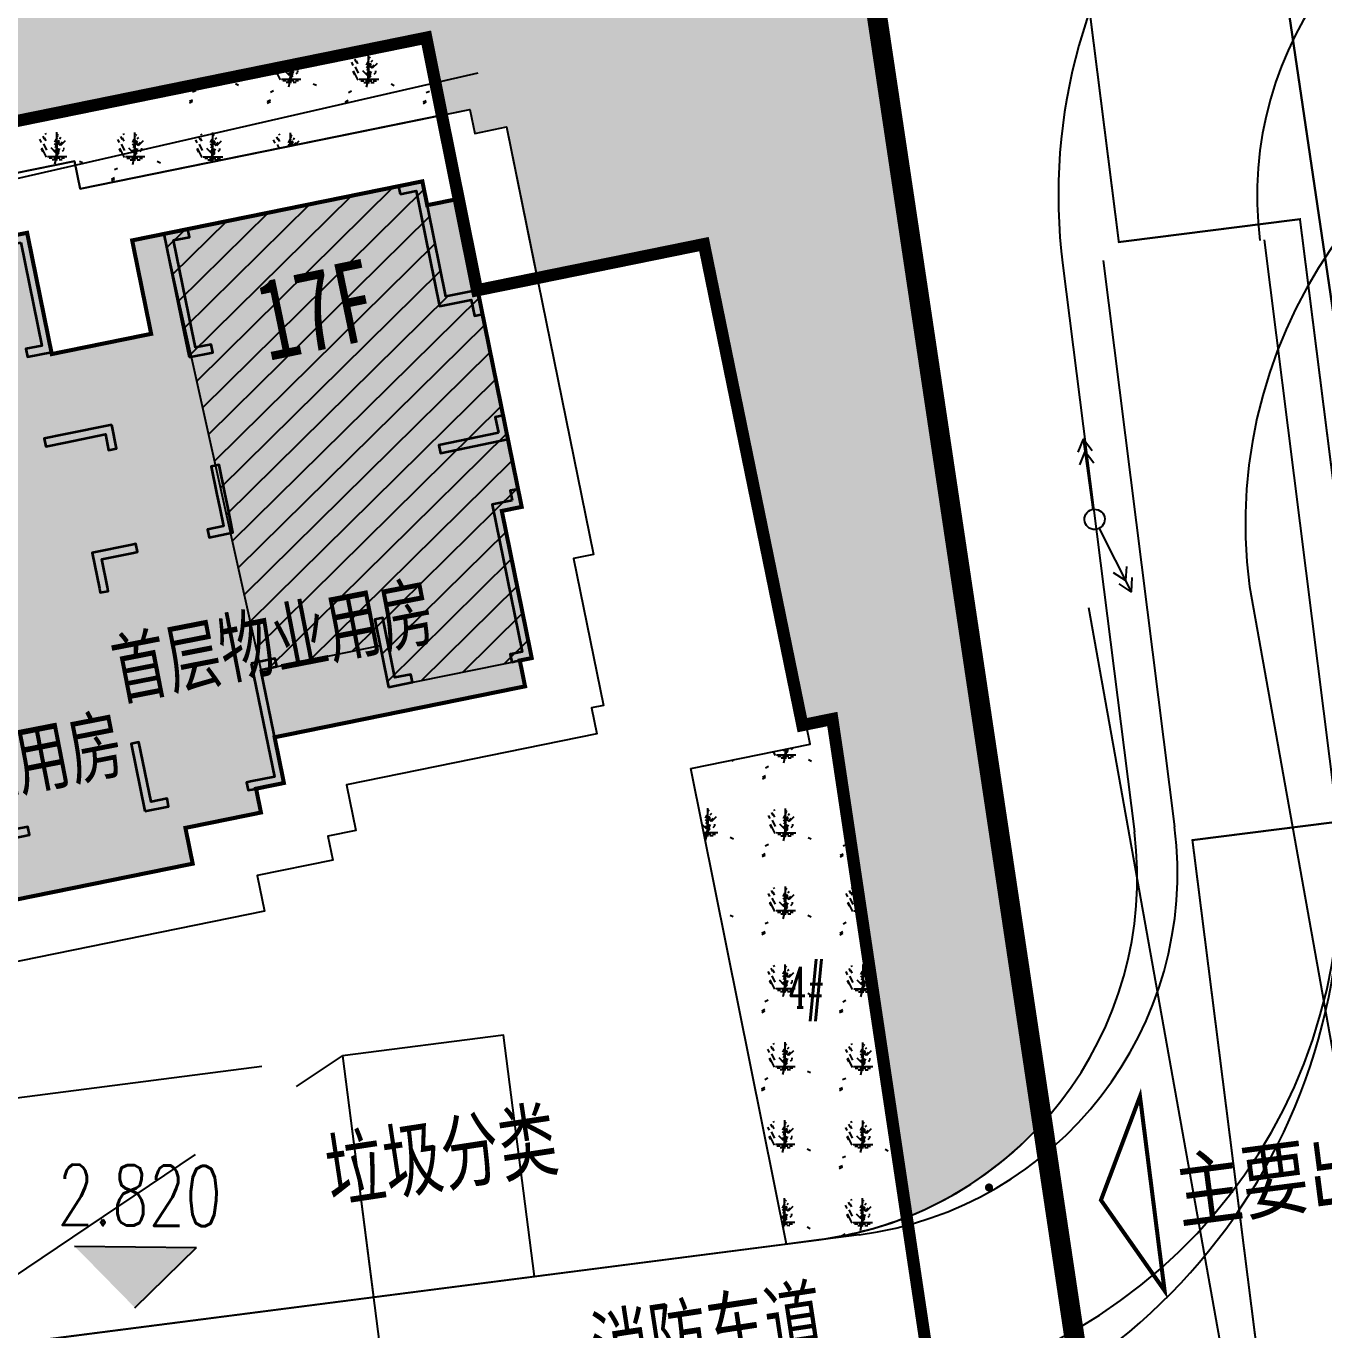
# Model space of a CAD drawing. Header units: millimetres. Extents: x 2463 to 59352, y -11079 to 11941.
# Drawn here: x 6292.01 to 6324, y 1758.39 to 1790.52 of the extents above; entities that cross this region are included whole.
import ezdxf
from ezdxf.enums import TextEntityAlignment as Align

# ---------------------------------------------------------------- set-up
doc = ezdxf.new("R2010")
doc.units = ezdxf.units.MM
doc.header["$LTSCALE"] = 10
doc.linetypes.add('ACAD_ISO04W100', pattern=[30, 24, -3, 0, -3])
doc.linetypes.add('DASH', pattern=[0.35, 0.25, -0.1])
doc.layers.add('0-标注', color=7, linetype='Continuous', lineweight=0)
doc.layers.add('PUB_TEXT', color=7, linetype='Continuous', lineweight=15)
for name, color, linetype in [('1：500地形', 8, 'Continuous'), ('DIM_ELEV', 3, 'Continuous'), ('DIM_IDEN', 3, 'Continuous'), ('P-BD-LF', 241, 'Continuous'), ('P-NOTE-PLTB', 6, 'Continuous'), ('PUB_HATCH', 8, 'Continuous'), ('RD-红线', 7, 'Continuous'), ('TK', 4, 'Continuous'), ('剪力墙', 2, 'Continuous'), ('地下车库轮廓线', 5, 'Continuous'), ('标准图框-禹川', 7, 'Continuous'), ('植被层', 3, 'Continuous'), ('消防', 6, 'Continuous'), ('消防道路', 30, 'Continuous'), ('用地', 7, 'Continuous'), ('道路', 4, 'Continuous')]:
    doc.layers.add(name, color=color, linetype=linetype)
doc.styles.add('-黑体', font='')
doc.styles.add('_TCH_DIM', font='SIMPLEX', dxfattribs={"bigfont": 'GBCBIG'})
doc.styles.add('_TCH_LABEL', font='COMPLEX', dxfattribs={"bigfont": 'GBCBIG'})
doc.styles.get('-黑体').set_extended_font_data('SimHei')
doc.linetypes.add('10422', pattern='A,2,[150,AAA.SHX,S=1,R=0,X=0,Y=1],2,[177,AAA.SHX,S=1,R=0,X=0,Y=0.8],1e-09', length=4.000000001)

# ---------------------------------------------------------------- blocks, each defined once
blk = doc.blocks.new('720100000')
at = {"const_width": 0.2}
blk.add_lwpolyline([(-0.1, 0, 1), (0.1, 0, 1)], format="xyb", close=True, dxfattribs=at)
blk = doc.blocks.new('510101003')
at = {"linetype": 'Continuous'}
blk.add_line((0.5, 0), (4, 0), dxfattribs=at)
at = {"linetype": 'Continuous', "flags": 128}
for points in [[(2.771799785178775, 0.35355), (3.384166348194753, 0), (2.771799785178775, -0.35355)], [(3.387748909760055, 0.35355), (4, 0), (3.387748909760055, -0.35355)]]:
    blk.add_lwpolyline(points, dxfattribs=at)
blk = doc.blocks.new('510301000')
at = {"linetype": 'Continuous'}
blk.add_circle((0, 0), 0.5, dxfattribs=at)
blk = doc.blocks.new('jiegou')
at = {"layer": '剪力墙'}
for points in [[(1421994.147017487, -21347.97099723754), (1422594.146980203, -21347.97099723743), (1422594.146980203, -18347.97099723737), (1421994.146995683, -18347.97099723737), (1421994.146995683, -18547.97099723737), (1422394.146980203, -18547.97099723737), (1422394.146980203, -21147.97099723748), (1421994.147017487, -21147.97099723754)], [(1426094.14698021, -21497.97099723737), (1426094.14698021, -19247.97099723737), (1426494.146999498, -19247.97099723737), (1426494.146999498, -19047.97099723737), (1425894.14698021, -19047.97099723737), (1425894.14698021, -21497.97099723737), (1425894.14698021, -22147.97099723737), (1426494.147022086, -22147.97099723737), (1426494.147022086, -21947.97099723737), (1426094.14698021, -21947.97099723737)], [(1432394.14698021, -19747.97099723737), (1432394.14698021, -19047.97099723737), (1431794.147001084, -19047.97099723737), (1431794.147001084, -19247.97099723737), (1432194.14698021, -19247.97099723737), (1432194.14698021, -19747.97099723737), (1432194.14698021, -22147.97099723737), (1432994.14698021, -22147.97099723737), (1432994.14698021, -22547.97099723737), (1433194.14698021, -22547.97099723737), (1433194.14698021, -21947.97099723737), (1432394.14698021, -21947.97099723737)], [(1423694.14698021, -23997.9712278943), (1423694.14698021, -23397.97099723737), (1422494.146980203, -23397.97099723737), (1421994.147035412, -23397.97099723737), (1421994.147035412, -23597.97099723737), (1422494.146980203, -23597.97099723737), (1423494.14698021, -23597.97099723737), (1423494.14698021, -23997.9712278943)], [(1426094.14698021, -25947.97099723737), (1426094.14698021, -25597.97099723737), (1426094.14698021, -24897.9712456431), (1425894.14698021, -24897.9712456431), (1425894.14698021, -25597.97099723737), (1425894.14698021, -25947.97099723737), (1425894.14698021, -26397.97099723737), (1425494.14698021, -26397.97099723737), (1425494.14698021, -26597.97099723737), (1426094.14698021, -26597.97099723737)], [(1431494.147051692, -25697.97099723737), (1433194.146980521, -25697.97099723737), (1433194.146976781, -25097.9713026582), (1432994.146977404, -25097.97130390513), (1432994.146979898, -25497.97099723737), (1431494.147051692, -25497.97099723737)], [(1423594.14698021, -26597.97099723737), (1423694.147017625, -26597.97099723737), (1423694.147017625, -26397.97099723737), (1423594.14698021, -26397.97099723737), (1422594.146980209, -26397.97099723737), (1422594.14698021, -27297.97099723737), (1422594.14698021, -27397.97099723737), (1422794.14698021, -27397.97099723737), (1422794.14698021, -27297.97099723737), (1422794.146980209, -26597.97099723737)], [(1432294.14698021, -31097.97099723737), (1432694.14698021, -31097.97099723743), (1432694.14698021, -27397.97099723737), (1433194.146980487, -27397.97099723737), (1433194.14697799, -26947.97130274557), (1432994.146978545, -26947.97130385519), (1432994.146979932, -27197.97099723737), (1432494.14698021, -27197.97099723737), (1432494.14698021, -30897.97099723737), (1432294.14698021, -30897.97099723737), (1432194.147094082, -30897.97099723737), (1432194.147094082, -31097.97099723737)], [(1429094.14698021, -31097.97099723737), (1429694.14698021, -31097.97099723737), (1429694.14698021, -30897.97099723737), (1429294.14698021, -30897.97099723737), (1429294.14698021, -29947.97099723737), (1429294.14698021, -29397.97127056029), (1429094.14698021, -29397.97127056029), (1429094.14698021, -29947.97099723737)], [(1425294.14698021, -32897.97099723737), (1426094.14698021, -32897.97099723743), (1426094.14698021, -31647.97099723737), (1426094.14698021, -30047.97099723737), (1426494.147084081, -30047.97099723737), (1426494.147084081, -29847.97099723737), (1425894.14698021, -29847.97099723743), (1425894.14698021, -31647.97099723737), (1425894.14698021, -32697.97099723737), (1425294.14698021, -32697.97099723737), (1425194.14698021, -32697.97099723737), (1425194.14698021, -32897.97099723737)], [(1418894.14698021, -32897.97099723737), (1419294.14698021, -32897.97099723737), (1419694.14698021, -32897.97099723737), (1419694.14698021, -32697.97099723737), (1419394.14698021, -32697.97099723737), (1419394.14698021, -31197.97099723737), (1419194.14698021, -31197.97099723737), (1419194.14698021, -32697.97099723737), (1418894.14698021, -32697.97099723737)], [(1422594.14698021, -32897.97099723737), (1423194.14698021, -32897.97099723737), (1423194.14698021, -32697.97099723737), (1422794.14698021, -32697.97099723737), (1422794.14698021, -31197.97099723737), (1422594.14698021, -31197.97099723737)]]:
    blk.add_hatch(color=256, dxfattribs=at).paths.add_polyline_path(points)
at = {"layer": '剪力墙', "lineweight": 35}
for points in [[(1422394.146980203, -18547.97099723737), (1422394.146980203, -21147.97099723748), (1421994.147017487, -21147.97099723754), (1421994.147017487, -21347.97099723754), (1422594.146980203, -21347.97099723743), (1422594.146980203, -18347.97099723737), (1421994.146995683, -18347.97099723737), (1421994.146995683, -18547.97099723737), (1422394.146980203, -18547.97099723737)], [(1423694.14698021, -23397.97099723737), (1422494.146980203, -23397.97099723737), (1421994.147035412, -23397.97099723737), (1421994.147035412, -23597.97099723737), (1422494.146980203, -23597.97099723737), (1423494.14698021, -23597.97099723737), (1423494.14698021, -23997.9712278943), (1423694.14698021, -23997.9712278943), (1423694.14698021, -23397.97099723737)], [(1432994.146979932, -27197.97099723737), (1432494.14698021, -27197.97099723737), (1432494.14698021, -30897.97099723737), (1432294.14698021, -30897.97099723737), (1432194.147094082, -30897.97099723737), (1432194.147094082, -31097.97099723737), (1432294.14698021, -31097.97099723737), (1432694.14698021, -31097.97099723743), (1432694.14698021, -27397.97099723737), (1433194.146980487, -27397.97099723737), (1433194.14697799, -26947.97130274557), (1432994.146978545, -26947.97130385519), (1432994.146979932, -27197.97099723737)]]:
    blk.add_lwpolyline(points, dxfattribs=at)
for points in [[(1425894.14698021, -22147.97099723737), (1426494.147022086, -22147.97099723737), (1426494.147022086, -21947.97099723737), (1426094.14698021, -21947.97099723737), (1426094.14698021, -21497.97099723737), (1426094.14698021, -19247.97099723737), (1426494.146999498, -19247.97099723737), (1426494.146999498, -19047.97099723737), (1425894.14698021, -19047.97099723737), (1425894.14698021, -21497.97099723737)], [(1431794.147001084, -19247.97099723737), (1432194.14698021, -19247.97099723737), (1432194.14698021, -19747.97099723737), (1432194.14698021, -22147.97099723737), (1432994.14698021, -22147.97099723737), (1432994.14698021, -22547.97099723737), (1433194.14698021, -22547.97099723737), (1433194.14698021, -21947.97099723737), (1432394.14698021, -21947.97099723737), (1432394.14698021, -19747.97099723737), (1432394.14698021, -19047.97099723737), (1431794.147001084, -19047.97099723737)], [(1425894.14698021, -25597.97099723737), (1425894.14698021, -25947.97099723737), (1425894.14698021, -26397.97099723737), (1425494.14698021, -26397.97099723737), (1425494.14698021, -26597.97099723737), (1426094.14698021, -26597.97099723737), (1426094.14698021, -25947.97099723737), (1426094.14698021, -25597.97099723737), (1426094.14698021, -24897.9712456431), (1425894.14698021, -24897.9712456431)], [(1432994.146979898, -25497.97099723737), (1431494.147051692, -25497.97099723737), (1431494.147051692, -25697.97099723737), (1433194.146980521, -25697.97099723737), (1433194.146976781, -25097.9713026582), (1432994.146977404, -25097.97130390513)], [(1422594.14698021, -27297.97099723737), (1422594.14698021, -27397.97099723737), (1422794.14698021, -27397.97099723737), (1422794.14698021, -27297.97099723737), (1422794.146980209, -26597.97099723737), (1423594.14698021, -26597.97099723737), (1423694.147017625, -26597.97099723737), (1423694.147017625, -26397.97099723737), (1423594.14698021, -26397.97099723737), (1422594.146980209, -26397.97099723737)], [(1429094.14698021, -31097.97099723737), (1429694.14698021, -31097.97099723737), (1429694.14698021, -30897.97099723737), (1429294.14698021, -30897.97099723737), (1429294.14698021, -29397.97127056029), (1429094.14698021, -29397.97127056029)], [(1425894.14698021, -29847.97099723743), (1425894.14698021, -31647.97099723737), (1425894.14698021, -32697.97099723737), (1425294.14698021, -32697.97099723737), (1425194.14698021, -32697.97099723737), (1425194.14698021, -32897.97099723737), (1425294.14698021, -32897.97099723737), (1426094.14698021, -32897.97099723743), (1426094.14698021, -31647.97099723737), (1426094.14698021, -30047.97099723737), (1426494.147084081, -30047.97099723737), (1426494.147084081, -29847.97099723737)], [(1419194.14698021, -32697.97099723737), (1418894.14698021, -32697.97099723737), (1418894.14698021, -32897.97099723737), (1419294.14698021, -32897.97099723737), (1419694.14698021, -32897.97099723737), (1419694.14698021, -32697.97099723737), (1419394.14698021, -32697.97099723737), (1419394.14698021, -31197.97099723737), (1419194.14698021, -31197.97099723737)], [(1422594.14698021, -32897.97099723737), (1423194.14698021, -32897.97099723737), (1423194.14698021, -32697.97099723737), (1422794.14698021, -32697.97099723737), (1422794.14698021, -31197.97099723737), (1422594.14698021, -31197.97099723737)]]:
    blk.add_lwpolyline(points, close=True, dxfattribs=at)

msp = doc.modelspace()

# ---------------------------------------------------------------- hatches: boundary and pattern name
at = {"layer": 'DIM_ELEV'}
msp.add_hatch(color=256, dxfattribs=at).paths.add_polyline_path([(6294.690847292166, 1758.934957995434), (6293.205236206852, 1760.449210042954), (6296.205099458837, 1760.420568961074)])
at = {"layer": 'P-BD-LF', "linetype": 'DASH', "ltscale": 3000}
h = msp.add_hatch(dxfattribs=at)
h.set_pattern_fill('ANSI31', color=256, scale=0.36, angle=-0.4005011896562909, style=0)
h.set_pattern_definition([(44.59949881034371, (-60604.03725768664, -16289.38925148232), (-0.4012769102501977, 0.4069263954329518), [])])
h.paths.add_polyline_path([(6295.406766937553, 1785.399055207037), (6297.795412231035, 1774.659722213988), (6300.73519781625, 1775.257769565453), (6300.944514425037, 1774.228844342642), (6304.47225712726, 1774.946501355507), (6303.734665230879, 1778.572237288003), (6304.224629475184, 1778.671911767107), (6303.138176007926, 1784.012524819822), (6302.354233204942, 1783.853045271599), (6301.776119843447, 1786.694842037168)])
at = {"layer": '标准图框-禹川', "true_color": 0x636466}
h = msp.add_hatch(color=251, dxfattribs=at)
h.dxf.hatch_style = 1
h.paths.add_polyline_path([(6265.079130404485, 1766.932665509992), (6264.341538567709, 1770.55840096565), (6263.851574263741, 1770.458726486546), (6262.306618287783, 1778.053172154241), (6263.090561090708, 1778.21265170293), (6262.970951608471, 1778.800608700496), (6270.124429826015, 1780.255857430753), (6270.592900342805, 1777.953025696223), (6273.042721683714, 1778.451398569048), (6272.434706741276, 1781.440180292708), (6279.980156390027, 1782.975168797077), (6280.717748286525, 1779.349433341418), (6285.225419477474, 1780.266439788398), (6284.56756747424, 1783.500202800036), (6286.919395882784, 1783.978640967403), (6286.839656049242, 1784.370612935052), (6292.033277229903, 1785.427163748891), (6292.641292172399, 1782.438381548394), (6295.091113453587, 1782.936754420754), (6294.622642936856, 1785.239586631656), (6301.776121154517, 1786.694835361914), (6301.895730696358, 1786.106878363882), (6302.679673499226, 1786.266357911174), (6304.224629475184, 1778.671911767107), (6303.734665230879, 1778.572237288003), (6304.47225712726, 1774.946501355507), (6304.178278568756, 1774.88669676276), (6304.307855522698, 1774.249743030761), (6298.134305793707, 1772.99384373555), (6298.363557346021, 1771.866925520246), (6297.677607356311, 1771.727381154318), (6297.797216838548, 1771.139424156752), (6295.935352674309, 1770.760660945327), (6296.114762162471, 1769.87884322729), (6287.883344105883, 1768.204306543228), (6287.703953035672, 1769.086128075496), (6282.804310413516, 1768.089381853473), (6282.983724666616, 1767.207446357124), (6274.752325087584, 1765.532913485897), (6274.572910834484, 1766.414848983177), (6272.711046670245, 1766.036085771751), (6272.591437128462, 1766.624042769317), (6271.905487198239, 1766.48449840339), (6271.676235645982, 1767.611416141857), (6265.50268591699, 1766.355516369809), (6265.373108963047, 1766.992470101808)])
at = {"layer": '植被层'}
h = msp.add_hatch(dxfattribs=at)
h.set_pattern_fill('草坪或沼泽', color=256, scale=0.5, angle=-0.148153735752361)
h.set_pattern_definition([(359.8518462642477, (-494927.7248257527, -3415132.240320678), (2.606714303710045, 2.593268312156198), [0.39, -0.078, 0.104, -0.078, 0.39, -1.56]), (359.8518462642477, (-494927.8546236282, -3415132.161984789), (2.606714303710045, 2.593268312156198), [0.26, -0.195, 0.39, -0.195, 0.26, -1.3]), (359.8518462642477, (-494926.9419374721, -3415131.124341314), (2.606714303710045, 2.593268312156198), [0.325, -0.13, 0.325, -1.82]), (359.8518462642477, (-494928.2405885269, -3415130.600981554), (2.606714303710045, 2.593268312156198), [0.13, -0.26, 0.13, -2.08]), (89.85184626424763, (-494927.9805893961, -3415130.601653854), (-2.593268312156198, 2.606714303710045), [0.234, -2.366]), (89.85184626424763, (-494927.2046258012, -3415132.163665538), (-2.593268312156198, 2.606714303710045), [0.26, -2.34]), (89.85184626424763, (-494926.5519387759, -3415131.125349763), (-2.593268312156198, 2.606714303710045), [0.26, -2.34]), (44.85184626424764, (-494926.8666941611, -3415132.19053944), (0.006722995772955593, 2.599991306398672), [0.26, -3.41695525]), (134.8518462642477, (-494927.5426919012, -3415132.188791461), (-2.599991306398672, 0.006722995772955816), [0.26, -3.41695525]), (63.28679508424764, (-494926.9446602854, -3415132.177337794), (0.006722998138063888, 2.599991305020362), [0.2599999999999998, -5.553776499999997]), (75.81560279424764, (-494927.0746262358, -3415132.164001687), (0.006722995870009397, 2.599991307543387), [0.26, -10.4600745]), (75.81560279424764, (-494926.4219392106, -3415131.125685913), (0.006722995870009397, 2.599991307543387), [0.208, -10.5120745]), (75.81560279424764, (-494927.92858957, -3415130.601788314), (0.006722995870009397, 2.599991307543387), [0.182, -10.5380745]), (103.8880897342476, (-494927.3346253666, -3415132.163329388), (0.006722971412663187, 2.599991301543218), [0.26, -10.4600745]), (103.8880897342476, (-494926.6819383414, -3415131.125013614), (0.006722971412663187, 2.599991301543218), [0.208, -10.5120745]), (103.8880897342476, (-494928.0325892223, -3415130.601519394), (0.006722971412663187, 2.599991301543218), [0.182, -10.5380745]), (116.4168974642477, (-494927.464658547, -3415132.175993195), (0.006722952192055247, 2.59999128501449), [0.2599999999999998, -5.553773499999997])])
edge = h.paths.add_edge_path()
edge.add_line((6219.825299396618, 1760.981765636132), (6219.021946314811, 1762.215611214639))
edge.add_line((6219.021946314811, 1762.215611214639), (6232.799376330486, 1771.186053207033))
edge.add_line((6232.799376330486, 1771.186053207033), (6233.788648542164, 1769.666660016292))
edge.add_line((6233.788648542164, 1769.666660016292), (6242.147008098693, 1773.297389047575))
edge.add_line((6242.147008098693, 1773.297389047575), (6256.382021858155, 1775.424814068601))
edge.add_line((6256.382021858155, 1775.424814068601), (6255.835519443413, 1779.084117893484))
edge.add_line((6255.835519443413, 1779.084117893484), (6261.214515122732, 1779.887966742162))
edge.add_line((6261.214515122732, 1779.887966742162), (6261.202035052791, 1779.971477768273))
edge.add_line((6261.202035052791, 1779.971477768273), (6270.805334588194, 1781.925099353661))
edge.add_line((6270.805334588194, 1781.925099353661), (6270.665790185421, 1782.611049339064))
edge.add_line((6270.665790185421, 1782.611049339064), (6281.151025428991, 1784.74408531597))
edge.add_line((6281.151025428991, 1784.74408531597), (6281.888617304301, 1781.118349964619))
edge.add_line((6281.888617304301, 1781.118349964619), (6283.456502970164, 1781.437308736035))
edge.add_line((6283.456502970164, 1781.437308736035), (6282.798650933053, 1784.671071913448))
edge.add_line((6282.798650933053, 1784.671071913448), (6285.15047915574, 1785.14950985171))
edge.add_line((6285.15047915574, 1785.14950985171), (6285.070739335993, 1785.541481868253))
edge.add_line((6285.070739335993, 1785.541481868253), (6286.492310148695, 1785.830678680801))
edge.add_line((6286.492310148695, 1785.830678680801), (6286.245593788366, 1787.056354900245))
edge.add_line((6286.245593788366, 1787.056354900245), (6301.872698540074, 1790.235455906373))
edge.add_line((6301.872698540074, 1790.235455906373), (6302.25762274131, 1788.323512232751))
edge.add_line((6302.25762274131, 1788.323512232751), (6302.946990116763, 1788.463751843088))
edge.add_line((6302.946990116763, 1788.463751843088), (6303.06659949411, 1787.875795256701))
edge.add_line((6303.06659949411, 1787.875795256701), (6303.850542469563, 1788.035274839383))
edge.add_line((6303.850542469563, 1788.035274839383), (6304.608009481077, 1784.311840311513))
edge.add_line((6304.608009481077, 1784.311840311513), (6308.717830523239, 1785.14792046452))
edge.add_line((6308.717830523239, 1785.14792046452), (6311.142801651937, 1773.293404840753))
edge.add_line((6311.142801651937, 1773.293404840753), (6311.88187741503, 1773.443758913205))
edge.add_line((6311.88187741503, 1773.443758913205), (6313.641063300691, 1761.595705293474))
edge.add_line((6313.641063300691, 1761.595705293474), (6313.704655652722, 1761.162631836609))
edge.add_arc((6310.398505546707, 1769.533376820274), 9.000000005836915, 291.5522781783099, 317.6646500098786)
edge.add_line((6317.051447059815, 1763.472158351336), (6312.073712289422, 1796.854872548842))
edge.add_line((6312.073712289422, 1796.854872548842), (6259.735341947266, 1784.722715391666))
edge.add_line((6259.735341947266, 1784.722715391666), (6227.866370813312, 1771.138929065672))
edge.add_line((6227.866370813312, 1771.138929065672), (6209.217897702563, 1758.928784521651))
edge.add_line((6209.217897702563, 1758.928784521651), (6199.356566654549, 1749.127960686927))
edge.add_line((6199.356566654549, 1749.127960686927), (6249.981857055654, 1710.121617495903))
edge.add_line((6249.981857055654, 1710.121617495903), (6254.997388008547, 1706.257194793672))
edge.add_arc((6262.95713611608, 1716.569581686874), 13.0270070764717, 187.3645516287885, 232.336784228711, ccw=False)
edge.add_line((6250.037593286515, 1714.899753420968), (6249.940718530301, 1715.65438312281))
edge.add_arc((6248.452927725071, 1715.463389618677), 1.49999999958211, 7.315272723952215, 52.24087584705148)
edge.add_line((6249.371442505073, 1716.649277723749), (6241.444641902026, 1722.788850422838))
edge.add_line((6241.444641902026, 1722.788850422838), (6239.714325711919, 1722.530268196837))
edge.add_line((6239.714325711919, 1722.530268196837), (6239.444128836187, 1724.33831483068))
edge.add_line((6239.444128836187, 1724.33831483068), (6234.988295056422, 1727.789507410844))
edge.add_line((6234.988295056422, 1727.789507410844), (6233.699415504905, 1727.596905357093))
edge.add_line((6233.699415504905, 1727.596905357093), (6233.498151535141, 1728.94367350394))
edge.add_line((6233.498151535141, 1728.94367350394), (6232.263499287686, 1729.899953043443))
edge.add_line((6232.263499287686, 1729.899953043443), (6232.079770143524, 1729.662775506155))
edge.add_line((6232.079770143524, 1729.662775506155), (6220.22120396307, 1738.848313994595))
edge.add_arc((6228.884649197835, 1750.036440587957), 14.15024593443052, 180.7619130778784, 232.2478483555007, ccw=False)
edge.add_arc((6228.875765292529, 1750.114265753311), 14.14261244010287, 129.7875696169194, 181.0776574602675, ccw=False)
h = msp.add_hatch(dxfattribs=at)
h.set_pattern_fill('植物', color=256, scale=0.5, angle=-0.148153735752361)
h.set_pattern_definition([(359.8518462642477, (-485648.6893034801, -3416499.029400707), (1.924958255047418, 1.915028907438423), [0.1344, -0.0384, 0.0768, -1.6704]), (359.8518462642477, (-485648.7660039298, -3416498.990802248), (1.924958255047418, 1.915028907438423), [0.0768, -0.0384, 0.1536, -0.0384, 0.0768, -1.536]), (359.8518462642477, (-485648.804304508, -3416498.952303083), (1.924958255047418, 1.915028907438423), [0.192, -0.0768, 0.2112, -1.44]), (359.8518462642477, (-485648.4198093244, -3416498.76129666), (1.924958255047418, 1.915028907438423), [0.0384, -1.8816]), (89.85184626424763, (-485648.573954925, -3416498.97209878), (-1.915028907438423, 1.924958255047418), [0.6144, -1.3056]), (89.85184626424763, (-485648.5816348993, -3416498.972078921), (-1.915028907438423, 1.924958255047418), [0.02496, -0.0192, 0.16704, -0.0288, 0.1632, -1.5168]), (89.85184626424763, (-485648.5662749506, -3416498.972118639), (-1.915028907438423, 1.924958255047418), [0.0576, -0.02496, 0.0192, -0.04224, 0.192, -1.584]), (44.85184626424764, (-485648.4963111872, -3416498.645898458), (0.004964673786658602, 1.919993574344168), [0.1086144, -2.60667555]), (44.85184626424764, (-485648.4579113155, -3416498.645997752), (0.004964673786658602, 1.919993574344168), [0.162912, -2.55237795]), (44.85184626424764, (-485648.5340656512, -3416498.396199999), (0.004964673786658602, 1.919993574344168), [0.0271488, -2.68814115]), (44.85184626424764, (-485648.5533648805, -3416498.434550224), (0.004964673786658602, 1.919993574344168), [0.0271488, -2.68814115]), (44.85184626424764, (-485648.4959140133, -3416498.492298972), (0.004964673786658602, 1.919993574344168), [0.0542976, -2.66099235]), (44.85184626424764, (-485648.5345124719, -3416498.568999421), (0.004964673786658602, 1.919993574344168), [0.0542976, -2.66099235]), (44.85184626424764, (-485648.4199086179, -3416498.799696532), (0.004964673786658602, 1.919993574344168), [0.0542976, -2.66099235]), (44.85184626424764, (-485648.5352075262, -3416498.837798523), (0.004964673786658602, 1.919993574344168), [0.0542976, -2.66099235]), (44.85184626424764, (-485648.5738059847, -3416498.914498973), (0.004964673786658602, 1.919993574344168), [0.1086144, -2.60667555]), (134.8518462642477, (-485648.5729123435, -3416498.568900128), (-1.919993574344167, 0.004964673786658823), [0.0542976, -2.66099235]), (134.8518462642477, (-485648.6885091322, -3416498.722201734), (-1.919993574344167, 0.004964673786658823), [0.0542976, -2.66099235]), (134.8518462642477, (-485648.6121065629, -3416498.875999807), (-1.919993574344167, 0.004964673786658823), [0.0542976, -2.66099235]), (134.8518462642477, (-485648.6111136281, -3416498.492001091), (-1.919993574344167, 0.004964673786658823), [0.0542976, -2.66099235]), (134.8518462642477, (-485648.6886084257, -3416498.760601606), (-1.919993574344167, 0.004964673786658823), [0.16291776, -2.5523722]), (134.8518462642477, (-485648.6116100955, -3416498.684000449), (-1.919993574344167, 0.004964673786658823), [0.1086144, -2.60667555]), (134.8518462642477, (-485648.6498113802, -3416498.607101412), (-1.919993574344167, 0.004964673786658823), [0.1086144, -2.60667555]), (26.41689746424764, (-485648.419312857, -3416498.569297302), (1.919993529241992, -0.004964583458889975), [0.08586239999999999, -4.2073876]), (26.41689746424764, (-485648.4967083611, -3416498.799497945), (1.919993529241992, -0.004964583458889975), [0.08586239999999999, -4.2073876]), (26.41689746424764, (-485648.4968076546, -3416498.837897816), (1.919993529241992, -0.004964583458889975), [0.08586239999999999, -4.2073876]), (63.28679506424765, (-485648.5726641098, -3416498.472900449), (0.004964679019530652, 1.919993571480327), [0.08586239999999999, -4.2073876]), (63.28679506424765, (-485648.5738059847, -3416498.914498973), (0.004964679019530652, 1.919993571480327), [0.08586239999999999, -4.2073876]), (63.28679506424765, (-485648.534115298, -3416498.415399935), (0.004964679019530652, 1.919993571480327), [0.0429312, -4.2503188]), (63.28679506424765, (-485648.5349096457, -3416498.722598908), (0.004964679019530652, 1.919993571480327), [0.08586239999999999, -4.2073876]), (63.28679506424765, (-485648.5737066913, -3416498.876099101), (0.004964679019530652, 1.919993571480327), [0.25759488, -4.035655200000001]), (63.28679506424765, (-485648.4960133068, -3416498.530698843), (0.004964679019530652, 1.919993571480327), [0.08586239999999999, -4.2073876]), (63.28679506424765, (-485648.5731109304, -3416498.645699871), (0.004964679019530652, 1.919993571480327), [0.17173056, -4.1215196]), (75.81560256424764, (-485648.5737066913, -3416498.876099101), (0.004964686428146349, 1.919993579709971), [0.1583231999999999, -7.758038499999997]), (116.4168974642477, (-485648.5739052782, -3416498.952898844), (0.004964583458889419, 1.919993529241992), [0.25759488, -4.035655200000001]), (116.4168974642477, (-485648.5725151696, -3416498.415300642), (0.004964583458889419, 1.919993529241992), [0.0384, -4.25485]), (116.4168974642477, (-485648.6504071411, -3416498.837500643), (0.004964583458889419, 1.919993529241992), [0.08586239999999999, -4.2073876]), (116.4168974642477, (-485648.6882112518, -3416498.607002119), (0.004964583458889419, 1.919993529241992), [0.08586239999999999, -4.2073876]), (116.4168974642477, (-485648.5729123435, -3416498.568900128), (0.004964583458889419, 1.919993529241992), [0.08586239999999999, -4.2073876]), (116.4168974642477, (-485648.6112129216, -3416498.530400963), (0.004964583458889419, 1.919993529241992), [0.08586239999999999, -4.2073876]), (116.4168974642477, (-485648.5734088109, -3416498.760899486), (0.004964583458889419, 1.919993529241992), [0.17173056, -4.1215196]), (153.2867950642477, (-485648.7268097104, -3416498.683702569), (-1.919993571480327, 0.004964679019530873), [0.08586239999999995, -4.207387599999997])])
h.paths.add_polyline_path([(6286.492310784031, 1785.83067555761), (6286.243068500336, 1787.05584658485), (6301.872698540074, 1790.235455906373), (6302.25762274131, 1788.323512232751), (6293.343690715819, 1786.510130219516), (6293.204146278704, 1787.196080350672)])
h = msp.add_hatch(dxfattribs=at)
h.set_pattern_fill('植物', color=256, scale=0.5, angle=-0.148153735752361)
h.set_pattern_definition([(359.8518462642477, (-494927.6601604293, -3415132.292488062), (1.924958255047418, 1.915028907438423), [0.1344, -0.0384, 0.0768, -1.6704]), (359.8518462642477, (-494927.736860879, -3415132.253889603), (1.924958255047418, 1.915028907438423), [0.0768, -0.0384, 0.1536, -0.0384, 0.0768, -1.536]), (359.8518462642477, (-494927.7751614572, -3415132.215390438), (1.924958255047418, 1.915028907438423), [0.192, -0.0768, 0.2112, -1.44]), (359.8518462642477, (-494927.3906662735, -3415132.024384015), (1.924958255047418, 1.915028907438423), [0.0384, -1.8816]), (89.85184626424763, (-494927.5448118742, -3415132.235186135), (-1.915028907438423, 1.924958255047418), [0.6144, -1.3056]), (89.85184626424763, (-494927.5524918485, -3415132.235166276), (-1.915028907438423, 1.924958255047418), [0.02496, -0.0192, 0.16704, -0.0288, 0.1632, -1.5168]), (89.85184626424763, (-494927.5371318999, -3415132.235205994), (-1.915028907438423, 1.924958255047418), [0.0576, -0.02496, 0.0192, -0.04224, 0.192, -1.584]), (44.85184626424764, (-494927.4671681364, -3415131.908985813), (0.004964673786658602, 1.919993574344168), [0.1086144, -2.60667555]), (44.85184626424764, (-494927.4287682647, -3415131.909085107), (0.004964673786658602, 1.919993574344168), [0.162912, -2.55237795]), (44.85184626424764, (-494927.5049226004, -3415131.659287354), (0.004964673786658602, 1.919993574344168), [0.0271488, -2.68814115]), (44.85184626424764, (-494927.5242218297, -3415131.697637579), (0.004964673786658602, 1.919993574344168), [0.0271488, -2.68814115]), (44.85184626424764, (-494927.4667709625, -3415131.755386326), (0.004964673786658602, 1.919993574344168), [0.0542976, -2.66099235]), (44.85184626424764, (-494927.505369421, -3415131.832086776), (0.004964673786658602, 1.919993574344168), [0.0542976, -2.66099235]), (44.85184626424764, (-494927.390765567, -3415132.062783886), (0.004964673786658602, 1.919993574344168), [0.0542976, -2.66099235]), (44.85184626424764, (-494927.5060644753, -3415132.100885877), (0.004964673786658602, 1.919993574344168), [0.0542976, -2.66099235]), (44.85184626424764, (-494927.5446629339, -3415132.177586327), (0.004964673786658602, 1.919993574344168), [0.1086144, -2.60667555]), (134.8518462642477, (-494927.5437692926, -3415131.831987482), (-1.919993574344167, 0.004964673786658823), [0.0542976, -2.66099235]), (134.8518462642477, (-494927.6593660814, -3415131.985289089), (-1.919993574344167, 0.004964673786658823), [0.0542976, -2.66099235]), (134.8518462642477, (-494927.5829635121, -3415132.139087162), (-1.919993574344167, 0.004964673786658823), [0.0542976, -2.66099235]), (134.8518462642477, (-494927.5819705773, -3415131.755088446), (-1.919993574344167, 0.004964673786658823), [0.0542976, -2.66099235]), (134.8518462642477, (-494927.6594653749, -3415132.02368896), (-1.919993574344167, 0.004964673786658823), [0.16291776, -2.5523722]), (134.8518462642477, (-494927.5824670447, -3415131.947087804), (-1.919993574344167, 0.004964673786658823), [0.1086144, -2.60667555]), (134.8518462642477, (-494927.6206683294, -3415131.870188768), (-1.919993574344167, 0.004964673786658823), [0.1086144, -2.60667555]), (26.41689746424764, (-494927.3901698061, -3415131.832384657), (1.919993529241992, -0.004964583458889975), [0.08586239999999995, -4.207387599999997]), (26.41689746424764, (-494927.4675653102, -3415132.062585299), (1.919993529241992, -0.004964583458889975), [0.08586239999999995, -4.207387599999997]), (26.41689746424764, (-494927.4676646037, -3415132.100985171), (1.919993529241992, -0.004964583458889975), [0.08586239999999995, -4.207387599999997]), (63.28679506424765, (-494927.543521059, -3415131.735987803), (0.004964679019530652, 1.919993571480327), [0.08586239999999999, -4.2073876]), (63.28679506424765, (-494927.5446629339, -3415132.177586327), (0.004964679019530652, 1.919993571480327), [0.08586239999999999, -4.2073876]), (63.28679506424765, (-494927.5049722471, -3415131.67848729), (0.004964679019530652, 1.919993571480327), [0.0429312, -4.2503188]), (63.28679506424765, (-494927.505766595, -3415131.985686263), (0.004964679019530652, 1.919993571480327), [0.08586239999999999, -4.2073876]), (63.28679506424765, (-494927.5445636404, -3415132.139186456), (0.004964679019530652, 1.919993571480327), [0.25759488, -4.035655200000001]), (63.28679506424765, (-494927.4668702559, -3415131.793786198), (0.004964679019530652, 1.919993571480327), [0.08586239999999999, -4.2073876]), (63.28679506424765, (-494927.5439678796, -3415131.908787226), (0.004964679019530652, 1.919993571480327), [0.17173056, -4.1215196]), (75.81560256424764, (-494927.5445636404, -3415132.139186456), (0.004964686428146349, 1.919993579709971), [0.1583231999999999, -7.758038499999995]), (116.4168974642477, (-494927.5447622274, -3415132.215986199), (0.004964583458889419, 1.919993529241992), [0.2575948799999999, -4.035655199999998]), (116.4168974642477, (-494927.5433721187, -3415131.678387996), (0.004964583458889419, 1.919993529241992), [0.03839999999999998, -4.254849999999998]), (116.4168974642477, (-494927.6212640902, -3415132.100587997), (0.004964583458889419, 1.919993529241992), [0.08586239999999995, -4.207387599999997]), (116.4168974642477, (-494927.659068201, -3415131.870089474), (0.004964583458889419, 1.919993529241992), [0.08586239999999995, -4.207387599999997]), (116.4168974642477, (-494927.5437692926, -3415131.831987482), (0.004964583458889419, 1.919993529241992), [0.08586239999999995, -4.207387599999997]), (116.4168974642477, (-494927.5820698708, -3415131.793488318), (0.004964583458889419, 1.919993529241992), [0.08586239999999995, -4.207387599999997]), (116.4168974642477, (-494927.5442657601, -3415132.023986841), (0.004964583458889419, 1.919993529241992), [0.1717305599999999, -4.121519599999997]), (153.2867950642477, (-494927.6976666596, -3415131.946789924), (-1.919993571480327, 0.004964679019530873), [0.08586239999999995, -4.207387599999997])])
edge = h.paths.add_edge_path()
edge.add_line((6308.395869606729, 1772.224082771112), (6311.335661374762, 1772.822131511179))
edge.add_line((6311.335661374762, 1772.822131511179), (6311.235932616431, 1773.312350963131))
edge.add_line((6311.235932616431, 1773.312350963131), (6311.88187741503, 1773.443758913205))
edge.add_line((6311.88187741503, 1773.443758913205), (6313.704655652722, 1761.162631836609))
edge.add_arc((6310.398505559571, 1769.533376778365), 8.999999962132044, 277.3446471893706, 291.55227820015216, ccw=False)
edge.add_line((6311.549043002744, 1760.607220667769), (6310.749625978033, 1760.504179760703))
edge.add_line((6310.749625978033, 1760.504179760703), (6308.395869606729, 1772.224082771112))

# ---------------------------------------------------------------- linework, layer by layer
at = {"color": 8, "linetype": 'DASH', "ltscale": 5}
msp.add_line((6322.703859794508, 1793.830083026905), (6331.182979868756, 1736.086003450566), dxfattribs=at)
at = {"color": 227, "linetype": 'DASH', "ltscale": 5}
msp.add_line((6303.145182208014, 1789.364045974222), (6261.370303922422, 1779.792738086433), dxfattribs=at)
at = {"color": 1, "const_width": 0.1}
msp.add_lwpolyline([(6286.839656049242, 1784.370612935052), (6292.033277229903, 1785.427163748891), (6292.641292172399, 1782.438381548394), (6295.091113453587, 1782.936754420754), (6294.622642936856, 1785.239586631656), (6301.776121154517, 1786.694835361914), (6301.895730696358, 1786.106878363882), (6302.679673499226, 1786.266357911174), (6304.224629475184, 1778.671911767107), (6303.734665230879, 1778.572237288003), (6304.47225712726, 1774.946501355507), (6304.178278568756, 1774.88669676276), (6304.307855522698, 1774.249743030761), (6298.134305793707, 1772.99384373555), (6298.363557346021, 1771.866925520246), (6297.677607356311, 1771.727381154318), (6297.797216838548, 1771.139424156752), (6295.935352674309, 1770.760660945327), (6296.114762162471, 1769.87884322729), (6287.883344105883, 1768.204306543228)], dxfattribs=at)
at = {"layer": '1：500地形', "color": 8, "linetype": '10422', "extrusion": (-0.02249646185367215, 0.003258727077910039, 0.9997416115686583), "elevation": -133.7636578708457, "flags": 128}
msp.add_lwpolyline([(-2637.261749500969, 5870.701889688739), (-2637.264098541665, 5870.830185468053), (-2645.846072679228, 5880.370117115182), (-2653.238578637859, 5888.655224543461), (-2659.965892995223, 5896.090718987832), (-2660.16847974072, 5896.319982086197), (-2660.443627478393, 5896.778638070197), (-2671.650129903573, 5915.3749339801), (-2672.163026846486, 5916.22591560517), (-2672.519515733528, 5916.710813196029), (-2680.64065286694, 5927.936707783526), (-2680.859916552142, 5928.309369061686), (-2681.037068335893, 5928.796757249764), (-2692.784851187533, 5966.316817791561), (-2695.569259453219, 5975.650207937276)], dxfattribs=at)
at = {"layer": 'DIM_ELEV'}
for p in [(6293.205236206852, 1760.449210042954), (6294.690847292166, 1758.934957995434)]:
    msp.add_line(p, (6296.205099458837, 1760.420568961074), dxfattribs=at)
at = {"layer": 'P-BD-LF', "linetype": 'DASH', "ltscale": 3000}
msp.add_lwpolyline([(6295.406766937553, 1785.399055207037), (6297.795412231035, 1774.659722213988), (6300.73519781625, 1775.257769565453), (6300.944514425037, 1774.228844342642), (6304.47225712726, 1774.946501355507), (6303.734665230879, 1778.572237288003), (6304.224629475184, 1778.671911767107), (6303.138176007926, 1784.012524819822), (6302.354233204942, 1783.853045271599), (6301.776119843447, 1786.694842037168)], close=True, dxfattribs=at)
at = {"layer": 'PUB_HATCH', "linetype": 'Continuous'}
msp.add_lwpolyline([(6285.070739335993, 1785.541481868253), (6293.204146278704, 1787.196080350672), (6293.343690702897, 1786.510130282846), (6302.946990039231, 1788.463751827256), (6303.06659949411, 1787.875795256701), (6303.850542469563, 1788.035274839383), (6305.993546052634, 1777.501042439491), (6305.503581784638, 1777.40136795573), (6306.241173775898, 1773.775631556642), (6305.947195160466, 1773.715826952253), (6306.076771981987, 1773.078873871715), (6299.903222257186, 1771.822974577435), (6300.132473811305, 1770.696056353283), (6299.446523927765, 1770.556512008776), (6299.566133417511, 1769.968554974423), (6297.704300025509, 1769.589798023348), (6297.883709485441, 1768.707980443613), (6286.712475132636, 1766.435390034114)], dxfattribs=at)
at = {"layer": 'PUB_TEXT', "const_width": 0.09999999999999998, "elevation": -0.1751256636949969}
msp.add_lwpolyline([(6318.503330735812, 1761.587774190009), (6319.465480424262, 1764.142202965339), (6320.072067523639, 1759.353965422493)], close=True, dxfattribs=at)
at = {"layer": '地下车库轮廓线', "color": 251, "linetype": 'DASH', "ltscale": 5, "const_width": 0.05}
for points in [[(6324.920993046633, 1773.807856059057), (6323.408856704746, 1785.762606954091), (6318.944425363008, 1785.197936165036), (6318.178981127947, 1791.249703628831), (6329.836101605239, 1792.724195088615)], [(6325.96777304201, 1685.440739624557), (6312.872108875805, 1683.784363677614), (6312.489385706986, 1686.810255756491), (6306.83439160415, 1686.09499648668), (6305.598383891136, 1695.867139884625), (6286.946983163334, 1693.508059236576), (6286.256826359635, 1698.964585898333), (6280.89955676257, 1698.286983784177), (6278.490335833254, 1717.334804419783), (6274.323534186611, 1716.807775772997), (6274.122708460231, 1718.395547264145), (6267.376457260661, 1717.542262540554), (6266.159349004827, 1727.165593391639), (6265.365595362238, 1727.065210882929), (6263.859800078413, 1738.970354627707), (6323.782384344233, 1746.549528231268), (6320.757980111493, 1770.459006519412), (6326.016350928085, 1771.124099867307)]]:
    msp.add_lwpolyline(points, dxfattribs=at)
at = {"layer": '地下车库轮廓线', "linetype": 'DASH', "const_width": 0.3}
msp.add_lwpolyline([(6249.34839007052, 1743.989879310951), (6314.821324639752, 1753.774297479429), (6311.88187741503, 1773.443758913205), (6311.142801651937, 1773.293404840753), (6308.717830523239, 1785.14792046452), (6303.12582661331, 1784.010312905424), (6301.872764891335, 1790.235469404497), (6294.719290081792, 1788.780203627777), (6291.534648213217, 1788.132337444351)], dxfattribs=at)
at = {"layer": '植被层'}
msp.add_lwpolyline([(6286.245593788366, 1787.056354900245), (6301.872698540074, 1790.235455906373), (6302.25762274131, 1788.323512232751), (6302.946990116763, 1788.463751843088), (6303.06659949411, 1787.875795256701), (6303.850542469563, 1788.035274839383), (6304.608009481077, 1784.311840311513), (6308.717830523239, 1785.14792046452), (6311.142801651937, 1773.293404840753), (6311.88187741503, 1773.443758913205), (6313.641063300691, 1761.595705293474), (6313.704655652722, 1761.162631836609, 0.114432315634312), (6317.051447059815, 1763.472158351336), (6312.073712289422, 1796.854872548842)], format="xyb", dxfattribs=at)
msp.add_lwpolyline([(6286.492310784031, 1785.83067555761), (6286.243068500336, 1787.05584658485), (6301.872698540074, 1790.235455906373), (6302.25762274131, 1788.323512232751), (6293.343690715819, 1786.510130219516), (6293.204146278704, 1787.196080350672)], close=True, dxfattribs=at)
msp.add_lwpolyline([(6308.395869606729, 1772.224082771112), (6311.335661374762, 1772.822131511179), (6311.235932616431, 1773.312350963131), (6311.88187741503, 1773.443758913205), (6313.704655652722, 1761.162631836609, -0.06207202106443292), (6311.549043002744, 1760.607220667769), (6310.749625978033, 1760.504179760703)], format="xyb", close=True, dxfattribs=at)
at = {"layer": '消防', "linetype": 'DASH', "ltscale": 3}
msp.add_lwpolyline([(6301.083998307035, 1755.225237082579), (6281.248095693796, 1752.668487178982), (6279.969720832685, 1762.58643873863), (6299.80562338562, 1765.14318815468), (6301.083998307035, 1755.225237082579), (6279.969720832685, 1762.58643873863), (6281.248095693796, 1752.668487178982), (6299.80562338562, 1765.14318815468)], dxfattribs=at)
at = {"layer": '消防道路'}
msp.add_line((6329.046518421646, 1750.639272609615), (6322.089008951707, 1798.01938192023), dxfattribs=at)
at = {"layer": '消防道路', "color": 8, "linetype": 'DASH', "ltscale": 10}
for points in [[(6332.360044378585, 1790.119038047624, 0.4100134477242159), (6322.163825147874, 1776.706313272362)], [(6322.163825147874, 1776.706313272362), (6325.784211578344, 1756.46374134522, -0.4142537416635829), (6311.961410300139, 1738.547257293836), (6280.411639177853, 1734.480217748676)], [(6318.196664244026, 1776.194811205269), (6321.817108111196, 1755.951793979277, -0.4142537416635924), (6311.4500071526, 1742.514430950285), (6279.900236030315, 1738.447391405591)]]:
    msp.add_lwpolyline(points, format="xyb", dxfattribs=at)
at = {"layer": '消防道路', "linetype": 'DASH', "ltscale": 10}
for points in [[(6322.522941242993, 1785.249562749994), (6324.287631537505, 1771.291837842558, -0.4135036316503539), (6313.052191024328, 1756.767878028453), (6260.152476635851, 1749.949366046005, 0.4140634094825423), (6252.376269255214, 1739.877248869632), (6255.459841525795, 1715.857005474512, 0.1932515749096491), (6258.73075755223, 1710.002137944923), (6306.752165066924, 1671.206607143749, 0.2213805043858709), (6313.939966686974, 1669.121761480235), (6388.807625326708, 1679.215035758802)], [(6318.554532644544, 1784.747832547762), (6320.319222939057, 1770.790107640327, -0.4135036316535867), (6312.540841045296, 1760.735058538505), (6259.641126656819, 1753.916546556056, 0.4140634094798531), (6248.408827107081, 1739.367932856903), (6251.492399377605, 1715.347689461783, 0.1932515749097169), (6256.217055860239, 1706.890658585709), (6304.184104380636, 1668.139043324516, 0.2188007322960538), (6314.509310847878, 1665.16233112326), (6389.342050109381, 1675.250897750147)]]:
    msp.add_lwpolyline(points, format="xyb", dxfattribs=at)
at = {"layer": '用地', "color": 1, "linetype": 'ACAD_ISO04W100', "ltscale": 0.02, "const_width": 0.5, "flags": 128}
msp.add_lwpolyline([(6312.073712289422, 1796.854872548842), (6259.735341947266, 1784.722715391666), (6227.866340475362, 1771.13890558377), (6209.217897702563, 1758.928784521651), (6199.35656665484, 1749.127960686927), (6263.910431284314, 1699.389772952889), (6302.064149003099, 1668.565822902956), (6310.238830040415, 1669.674988874589), (6267.627222779762, 1704.100416675099), (6257.4774680071, 1711.920713875332), (6253.737220634912, 1741.056289228965), (6319.152115743231, 1749.487946209852)], close=True, dxfattribs=at)
at = {"layer": '道路'}
for p, q in [((6322.522941242993, 1785.249562749994), (6324.288087698196, 1771.288229861651)), ((6317.562430494903, 1784.622399997321), (6319.327424896388, 1770.662269769591)), ((6259.640363944609, 1753.916448246111), (6311.549043002686, 1760.607220667769))]:
    msp.add_line(p, q, dxfattribs=at)
msp.add_lwpolyline([(6299.805623359136, 1765.143188357242), (6300.572648328061, 1759.192417592165), (6304.539828838055, 1759.703767571487), (6303.772803869129, 1765.654538336565)], close=True, dxfattribs=at)
for centre, radius, start, end in [((6331.154360249146, 1786.339795033336), 13.70000000000647, 97.20594087329549, 187.2049323061708), ((6331.154360249146, 1786.339795033336), 8.80000000000307, 97.20594087329549, 187.2049323061708), ((6309.902606528749, 1769.469457879552), 14.5, 277.3446472226662, 7.205735701490639), ((6310.398505549909, 1769.533376815152), 9, 277.3446472226662, 7.205735701490639)]:
    msp.add_arc(centre, radius, start, end, dxfattribs=at)

# ---------------------------------------------------------------- block references
at = {"layer": '1：500地形', "color": 8, "linetype": 'Continuous', "extrusion": (-0.02249646185367215, 0.003258727077910039, 0.9997416115686583), "yscale": 0.5000000000001075, "zscale": 0.4999999999999977}
for name, p, xscale, rotation in [('510101003', (-2665.785398213623, 5996.647009566872, -133.7636578708441), 0.5000000001915061, 196.1293716571588), ('510301000', (-2665.785398213623, 5996.647009566872, -133.7636578708441), 0.4999999999983986, 97.84143009071664), ('510101003', (-2665.785398213623, 5996.647009566872, -133.7636578708441), 0.5000000001231021, 35.08360152845218), ('720100000', (-2649.116356864505, 5996.462473673965, -132.4336578708463), 0.4999999999983986, 97.84143009071664)]:
    msp.add_blockref(name, p, dxfattribs=dict(at, xscale=xscale, rotation=rotation))
at = {"layer": 'Defpoints', "xscale": 0.001, "yscale": 0.001, "zscale": 0.001, "rotation": 11.49877752554877}
msp.add_blockref('jiegou', (4894.334825963686, 1519.816965777782), dxfattribs=at)

# ---------------------------------------------------------------- texts
at = {"layer": '0-标注', "style": '-黑体', "width": 0.7}
for s, height, rotation, p in [('17F', 2, 11.70877450171854, (6297.95859206081, 1782.263571952824)), ('垃圾分类', 1.5, 8.642615605951521, (6299.520814083024, 1761.528425929491)), ('消防车道', 1.5, 8.642615605951521, (6306.085716136995, 1757.148225639836))]:
    msp.add_text(s, height=height, rotation=rotation, dxfattribs=at).set_placement(p)
at = {"layer": 'DIM_IDEN', "style": '_TCH_LABEL', "width": 0.5157101153260252}
msp.add_text('4#', height=1, dxfattribs=at).set_placement((6310.818035811857, 1766.334792943095), (6311.702110295273, 1766.334792943095), align=Align.FIT)
at = {"layer": 'P-NOTE-PLTB', "style": '-黑体', "width": 0.7}
for s, p in [('首层物业用房', (6294.291423675984, 1773.926975351647)), ('首层社区用房', (6286.625175670984, 1770.662926439551))]:
    msp.add_text(s, height=1.4, rotation=11.02843095949986, dxfattribs=at).set_placement(p)
at = {"layer": 'RD-红线', "style": '_TCH_DIM', "width": 0.7058823529411765}
msp.add_text('2.820', height=1.4875, rotation=359.4529597704604, dxfattribs=at).set_placement((6292.775268180967, 1760.97833922308))
at = {"layer": 'TK', "color": 0, "linetype": 'Continuous', "style": '-黑体', "width": 0.8}
msp.add_text('主要出入口', height=1.5, rotation=7.419814791949187, dxfattribs=at).set_placement((6320.448525632355, 1761.03067284206, -0.1751256636949969))

doc.saveas('drawing.dxf')
